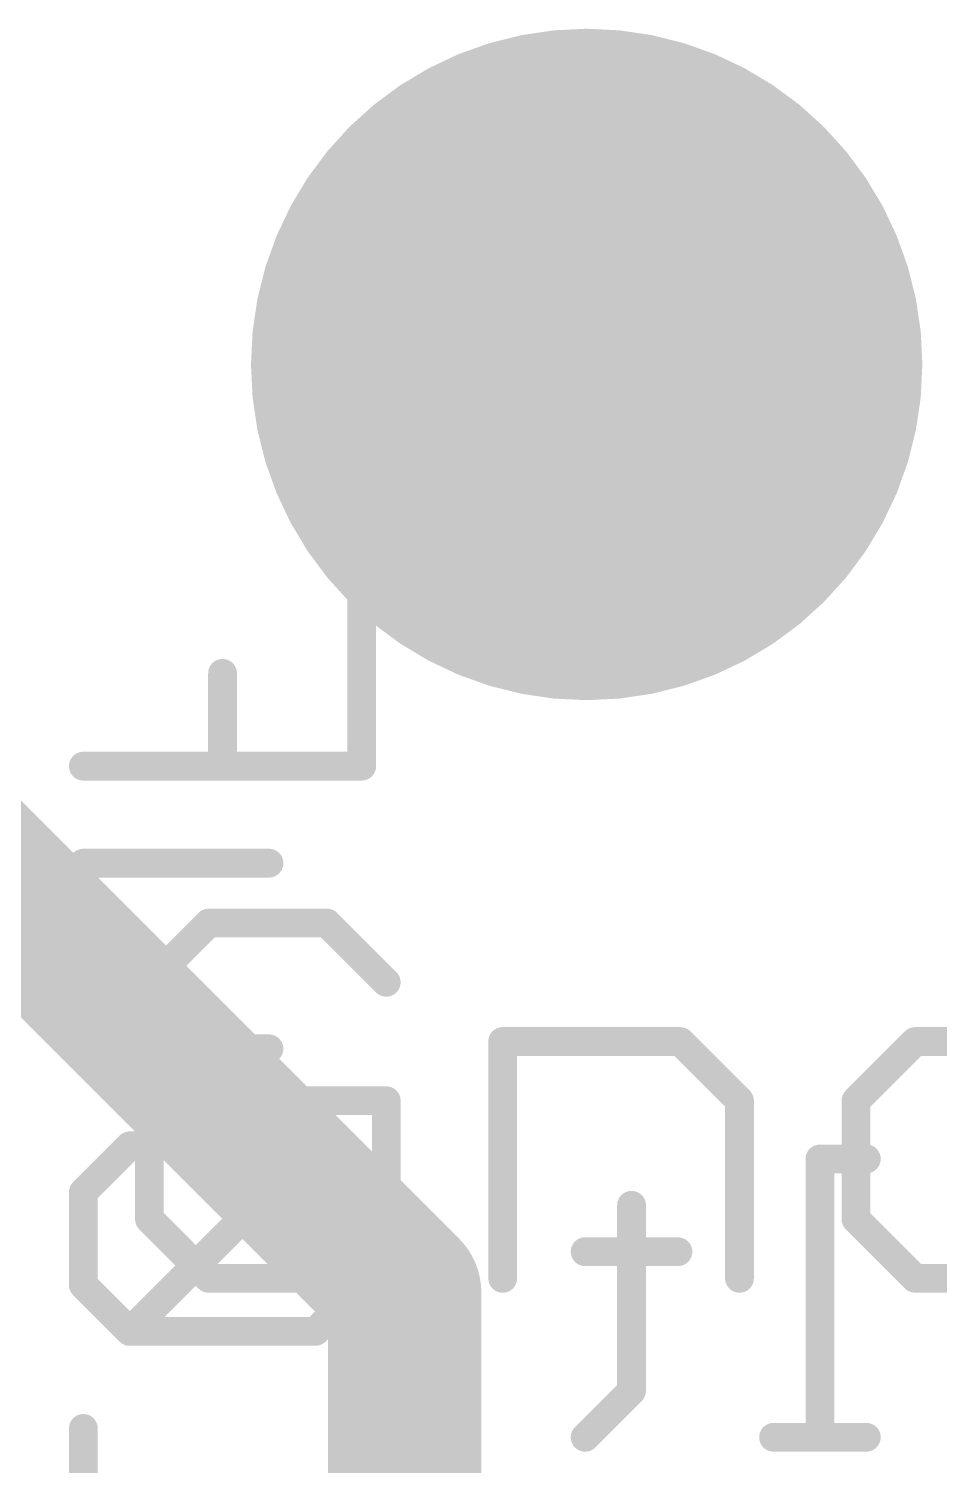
# Model space of a CAD drawing. Extents: x -0.1 to 35.7, y -1.1 to 35.9.
# Drawn here: x 24.912 to 27.324, y 29.515 to 33.319 of the extents above; entities that cross this region are included whole.
import ezdxf

# ---------------------------------------------------------------- set-up
doc = ezdxf.new("R2010")
doc.units = 0
for name, color, linetype in [('16', 132, 'CONTINUOUS'), ('17', 110, 'CONTINUOUS'), ('21', 40, 'CONTINUOUS'), ('22', 6, 'CONTINUOUS'), ('28', 253, 'CONTINUOUS')]:
    doc.layers.add(name, color=color, linetype=linetype)

# ---------------------------------------------------------------- blocks, each defined once
blk = doc.blocks.new('ROUNDP')
at = {"const_width": 0.5}
blk.add_lwpolyline([(0, -0.25, 1), (0, 0.25, 1), (0, -0.25)], format="xyb", dxfattribs=at)

msp = doc.modelspace()

# ---------------------------------------------------------------- linework, layer by layer
at = {"layer": '16', "const_width": 0.4064}
for points in [[(23.876, 32.004), (25.908, 29.972)], [(25.908, 29.972), (25.908, 28.006)]]:
    msp.add_lwpolyline(points, dxfattribs=at)
at = {"layer": '16', "const_width": 0.2032}
for points in [[(26.0096, 29.972, 1), (25.8064, 29.972)], [(25.8362, 29.9002, 1), (25.9798, 30.0438)]]:
    msp.add_lwpolyline(points, format="xyb", dxfattribs=at)
at = {"layer": '21', "const_width": 0.0762}
for points in [[(25.3889, 30.9507), (25.2321, 30.7939)], [(25.7024, 30.9507), (25.3889, 30.9507)], [(25.8592, 30.7939), (25.7024, 30.9507)], [(25.2321, 30.7939), (25.2321, 30.1669)], [(26.1676, 30.0101), (26.1676, 30.6372)], [(26.1676, 30.6372), (26.6379, 30.6372)], [(26.6379, 30.6372), (26.7947, 30.4804)], [(27.1031, 30.4804), (27.2599, 30.6372)], [(27.2599, 30.6372), (27.7302, 30.6372)], [(25.8592, 30.4804), (25.5456, 30.4804)], [(25.8592, 30.1669), (25.8592, 30.4804)], [(26.7947, 30.4804), (26.7947, 30.0101)], [(27.1031, 30.1669), (27.1031, 30.4804)], [(25.2321, 30.1669), (25.3889, 30.0101)], [(25.7024, 30.0101), (25.8592, 30.1669)], [(27.2599, 30.0101), (27.1031, 30.1669)], [(25.3889, 30.0101), (25.7024, 30.0101)], [(27.7302, 30.0101), (27.2599, 30.0101)]]:
    msp.add_lwpolyline(points, dxfattribs=at)
at = {"layer": '21', "const_width": 0.0381}
for points in [[(25.3889, 30.9698, 1), (25.3889, 30.9317)], [(25.4023, 30.9372, 1), (25.3754, 30.9642)], [(25.7159, 30.9642, 1), (25.6889, 30.9372)], [(25.7024, 30.9317, 1), (25.7024, 30.9698)], [(25.2186, 30.8074, 1), (25.2456, 30.7805)], [(25.2512, 30.7939, 1), (25.2131, 30.7939)], [(25.8457, 30.7805, 1), (25.8726, 30.8074)], [(26.1867, 30.6372, 1), (26.1486, 30.6372)], [(26.1676, 30.6562, 1), (26.1676, 30.6181)], [(26.6514, 30.6506, 1), (26.6244, 30.6237)], [(26.6379, 30.6181, 1), (26.6379, 30.6562)], [(27.2599, 30.6562, 1), (27.2599, 30.6181)], [(27.2734, 30.6237, 1), (27.2464, 30.6506)], [(25.5456, 30.4995, 1), (25.5456, 30.4614)], [(25.8782, 30.4804, 1), (25.8401, 30.4804)], [(25.8592, 30.4614, 1), (25.8592, 30.4995)], [(26.8137, 30.4804, 1), (26.7756, 30.4804)], [(26.7812, 30.4669, 1), (26.8082, 30.4939)], [(27.1222, 30.4804, 1), (27.0841, 30.4804)], [(27.0897, 30.4939, 1), (27.1166, 30.4669)], [(25.2456, 30.1803, 1), (25.2186, 30.1534)], [(25.8726, 30.1534, 1), (25.8457, 30.1803)], [(27.1166, 30.1803, 1), (27.0897, 30.1534)], [(25.2131, 30.1669, 1), (25.2512, 30.1669)], [(25.8401, 30.1669, 1), (25.8782, 30.1669)], [(27.0841, 30.1669, 1), (27.1222, 30.1669)], [(25.3889, 30.0292, 1), (25.3889, 29.9911)], [(25.3754, 29.9966, 1), (25.4023, 30.0236)], [(25.6889, 30.0236, 1), (25.7159, 29.9966)], [(25.7024, 29.9911, 1), (25.7024, 30.0292)], [(26.1486, 30.0101, 1), (26.1867, 30.0101)], [(26.7756, 30.0101, 1), (26.8137, 30.0101)], [(27.2599, 30.0292, 1), (27.2599, 29.9911)], [(27.2464, 29.9966, 1), (27.2734, 30.0236)]]:
    msp.add_lwpolyline(points, format="xyb", dxfattribs=at)
at = {"layer": '22', "const_width": 0.0381}
for points in [[(27.0078, 30.3454, 1), (27.0078, 30.3073)], [(27.0268, 30.3263, 1), (26.9887, 30.3263)], [(27.1306, 30.3073, 1), (27.1306, 30.3454)], [(26.5279, 30.2035, 1), (26.4898, 30.2035)], [(26.3859, 30.0996, 1), (26.3859, 30.0615)], [(26.6317, 30.0615, 1), (26.6317, 30.0996)], [(26.5223, 29.6985, 1), (26.4953, 29.7254)], [(26.4898, 29.712, 1), (26.5279, 29.712)], [(26.3725, 29.6026, 1), (26.3994, 29.5756)], [(26.8849, 29.6082, 1), (26.8849, 29.5701)], [(26.9887, 29.5891, 1), (27.0268, 29.5891)], [(27.1306, 29.5701, 1), (27.1306, 29.6082)]]:
    msp.add_lwpolyline(points, format="xyb", dxfattribs=at)
at = {"layer": '22', "const_width": 0.0762}
for points in [[(27.1306, 30.3263), (27.0078, 30.3263)], [(27.0078, 30.3263), (27.0078, 29.5891)], [(26.5088, 30.2035), (26.5088, 29.712)], [(26.6317, 30.0806), (26.3859, 30.0806)], [(26.5088, 29.712), (26.3859, 29.5891)], [(27.1306, 29.5891), (26.8849, 29.5891)]]:
    msp.add_lwpolyline(points, dxfattribs=at)
at = {"layer": '28', "const_width": 0.0762}
for points in [[(25.7943, 31.3663), (25.7943, 31.8578)], [(25.4257, 31.3663), (25.4257, 31.6121)], [(25.0571, 31.3663), (25.7943, 31.3663)], [(25.0571, 30.7408), (25.0571, 31.1094)], [(25.0571, 31.1094), (25.5486, 31.1094)], [(25.18, 30.6179), (25.0571, 30.7408)], [(25.5486, 30.6179), (25.18, 30.6179)], [(25.18, 30.361), (25.0571, 30.2381)], [(25.6715, 30.361), (25.18, 30.361)], [(25.18, 29.8695), (25.6715, 30.361)], [(25.7943, 30.2381), (25.6715, 30.361)], [(25.0571, 30.2381), (25.0571, 29.9924)], [(25.7943, 29.9924), (25.7943, 30.2381)], [(25.0571, 29.9924), (25.18, 29.8695)], [(25.6715, 29.8695), (25.7943, 29.9924)], [(25.18, 29.8695), (25.6715, 29.8695)], [(25.0571, 29.1211), (25.0571, 29.6126)]]:
    msp.add_lwpolyline(points, dxfattribs=at)
at = {"layer": '28', "const_width": 0.0381}
for points in [[(25.8134, 31.8578, 1), (25.7753, 31.8578)], [(25.4448, 31.6121, 1), (25.4067, 31.6121)], [(25.0571, 31.3854, 1), (25.0571, 31.3473)], [(25.4067, 31.3663, 1), (25.4448, 31.3663)], [(25.7753, 31.3663, 1), (25.8134, 31.3663)], [(25.7943, 31.3473, 1), (25.7943, 31.3854)], [(25.0571, 31.1285, 1), (25.0571, 31.0904)], [(25.0762, 31.1094, 1), (25.0381, 31.1094)], [(25.5486, 31.0904, 1), (25.5486, 31.1285)], [(25.0706, 30.7543, 1), (25.0436, 30.7273)], [(25.0381, 30.7408, 1), (25.0762, 30.7408)], [(25.18, 30.637, 1), (25.18, 30.5989)], [(25.1665, 30.6045, 1), (25.1934, 30.6314)], [(25.5486, 30.5989, 1), (25.5486, 30.637)], [(25.18, 30.3801, 1), (25.18, 30.342)], [(25.1934, 30.3475, 1), (25.1665, 30.3745)], [(25.6849, 30.3745, 1), (25.658, 30.3475)], [(25.6849, 30.3475, 1), (25.658, 30.3745)], [(25.6715, 30.342, 1), (25.6715, 30.3801)], [(25.0436, 30.2516, 1), (25.0706, 30.2247)], [(25.0762, 30.2381, 1), (25.0381, 30.2381)], [(25.8134, 30.2381, 1), (25.7753, 30.2381)], [(25.7809, 30.2247, 1), (25.8078, 30.2516)], [(25.0706, 30.0059, 1), (25.0436, 29.9789)], [(25.8078, 29.9789, 1), (25.7809, 30.0059)], [(25.0381, 29.9924, 1), (25.0762, 29.9924)], [(25.7753, 29.9924, 1), (25.8134, 29.9924)], [(25.1665, 29.883, 1), (25.1934, 29.856)], [(25.18, 29.8886, 1), (25.18, 29.8505)], [(25.1665, 29.856, 1), (25.1934, 29.883)], [(25.658, 29.883, 1), (25.6849, 29.856)], [(25.6715, 29.8505, 1), (25.6715, 29.8886)], [(25.0762, 29.6126, 1), (25.0381, 29.6126)]]:
    msp.add_lwpolyline(points, format="xyb", dxfattribs=at)

# ---------------------------------------------------------------- block references
at = {"layer": '17', "xscale": 1.778, "yscale": 1.778, "rotation": 90}
msp.add_blockref('ROUNDP', (26.39, 32.43), dxfattribs=at)
msp.add_blockref('ROUNDP', (26.39, 32.43), dxfattribs=at)

doc.saveas('drawing.dxf')
